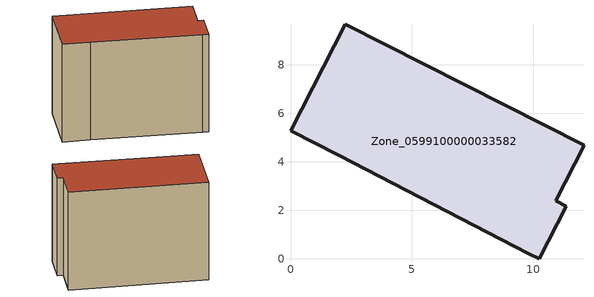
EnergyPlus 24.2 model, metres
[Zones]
Zone_0599100000033582
 floor ground (C_G): 1.99,4.27 0,5.28 2.26,9.67 12.08,4.68 10.91,2.39 11.35,2.17 10.23,0 9.8,0.21 z3.94
 wall outside (C_F): 9.8,0.21 10.23,0 11.35,2.17 10.91,2.39 12.08,4.68 2.26,9.67 0,5.28 1.99,4.27 9.8,0.21 z3.94:12.43
 roof outside (C_R): 10.91,2.39 12.08,4.68 2.26,9.67 0,5.28 1.99,4.27 9.8,0.21 10.23,0 11.35,2.17 z12.43
[BUILDING]
Pand.0599100000033582: North Axis=0; Terrain=City; Loads Convergence Tolerance Value=0.04; Temperature Convergence Tolerance Value=0.4; Solar Distribution=FullExterior; Maximum Number of Warmup Days=25; Minimum Number of Warmup Days=1
[Site:Location]
Rotterdam.The.Hague.AP_ZH_NLD Design_Conditions: Latitude=51.96; Longitude=4.45; Time Zone=1; Elevation=-4.5
[SITE:GROUNDTEMPERATURE:BUILDINGSURFACE]
18, 18, 18, 18, 18, 18, 18, 18, 18, 18, 18, 18
[MATERIAL] Thermal Absorptance=0.9; Solar Absorptance=0.7; Visible Absorptance=0.7
Name | Roughness | Thickness | Conductivity | Density | Specific Heat
G.TI.1992-2005 | MediumSmooth | 0.15 | 0.06 | 540 | 1210
F.TI.1992-2005 | Rough | 0.3 | 0.12 | 1920 | 840
R.TI.1992-2005 | MediumRough | 0.2 | 0.08 | 1500 | 1000
[CONSTRUCTION]
C_G: G.TI.1992-2005
C_F: F.TI.1992-2005
C_R: R.TI.1992-2005
[ZONE]
Zone_0599100000033582: Type=1; Multiplier=1; Ceiling Height=Autocalculate; Volume=Autocalculate; Floor Area=autocalculate; Part of Total Floor Area=Yes
[ZONEINFILTRATION:DESIGNFLOWRATE]
Infil_Zone_0599100000033582: Zone or ZoneList or Space or SpaceList=Zone_0599100000033582; Schedule=AlwaysOn; Design Flow Rate Calculation Method=Flow/Area; Flow Rate per Floor Area=0.0015; Constant Term Coefficient=1; Temperature Term Coefficient=0; Velocity Term Coefficient=0; Velocity Squared Term Coefficient=0
[HVACTEMPLATE:ZONE:IDEALLOADSAIRSYSTEM]
Zone_0599100000033582: Maximum Heating Supply Air Temperature=50; Minimum Cooling Supply Air Temperature=13; Maximum Heating Supply Air Humidity Ratio=0.0156; Minimum Cooling Supply Air Humidity Ratio=0.0077; Heating Limit=NoLimit; Cooling Limit=NoLimit; Dehumidification Control Type=ConstantSensibleHeatRatio; Cooling Sensible Heat Ratio=0.7; Dehumidification Setpoint=60; Humidification Control Type=None; Humidification Setpoint=30; Outdoor Air Method=None; Outdoor Air Flow Rate per Person=0.00944; Outdoor Air Flow Rate per Zone Floor Area=0; Outdoor Air Flow Rate per Zone=0; Demand Controlled Ventilation Type=None; Outdoor Air Economizer Type=NoEconomizer; Heat Recovery Type=None; Sensible Heat Recovery Effectiveness=0.7; Latent Heat Recovery Effectiveness=0.65
[ZONECONTROL:THERMOSTAT]
ThermostatControl_Zone_0599100000033582: Zone or ZoneList=Zone_0599100000033582; Control Type Schedule=DualSetpointControlType; Control 1=Thermostat_Zone_0599100000033582; Temperature Difference Between Cutout And Setpoint=0
[THERMOSTATSETPOINT:DUALSETPOINT]
Thermostat_Zone_0599100000033582: Heating Setpoint Temperature Schedule=HeatingSetpoint_Zone_0599100000033582; Cooling Setpoint Temperature Schedule=CoolingSetpoint_Zone_0599100000033582
[SCHEDULE:COMPACT]
HeatingSetpoint_Zone_0599100000033582: Through: 12/31, For: AllDays, Until: 24:00, 21
CoolingSetpoint_Zone_0599100000033582: Through: 12/31, For: AllDays, Until: 24:00, 24
DualSetpointControlType: Through: 12/31, For: AllDays, Until: 24:00, 4
AlwaysOn: Through: 12/31, For: AllDays, Until: 24:00, 1
